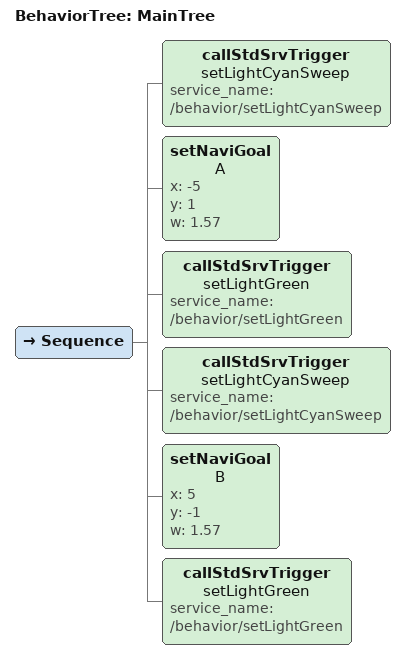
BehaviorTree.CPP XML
<root BTCPP_format="4">
    <BehaviorTree ID="MainTree">
        <Sequence>
            <callStdSrvTrigger name="setLightCyanSweep" service_name="/behavior/setLightCyanSweep"/>
            <setNaviGoal name="A" x="-5" y="1" w="1.57"/>
            <callStdSrvTrigger name="setLightGreen" service_name="/behavior/setLightGreen"/>
            <callStdSrvTrigger name="setLightCyanSweep" service_name="/behavior/setLightCyanSweep"/>
            <setNaviGoal name="B" x="5" y="-1" w="1.57"/>
            <callStdSrvTrigger name="setLightGreen" service_name="/behavior/setLightGreen"/>
        </Sequence>
    </BehaviorTree>
</root>
